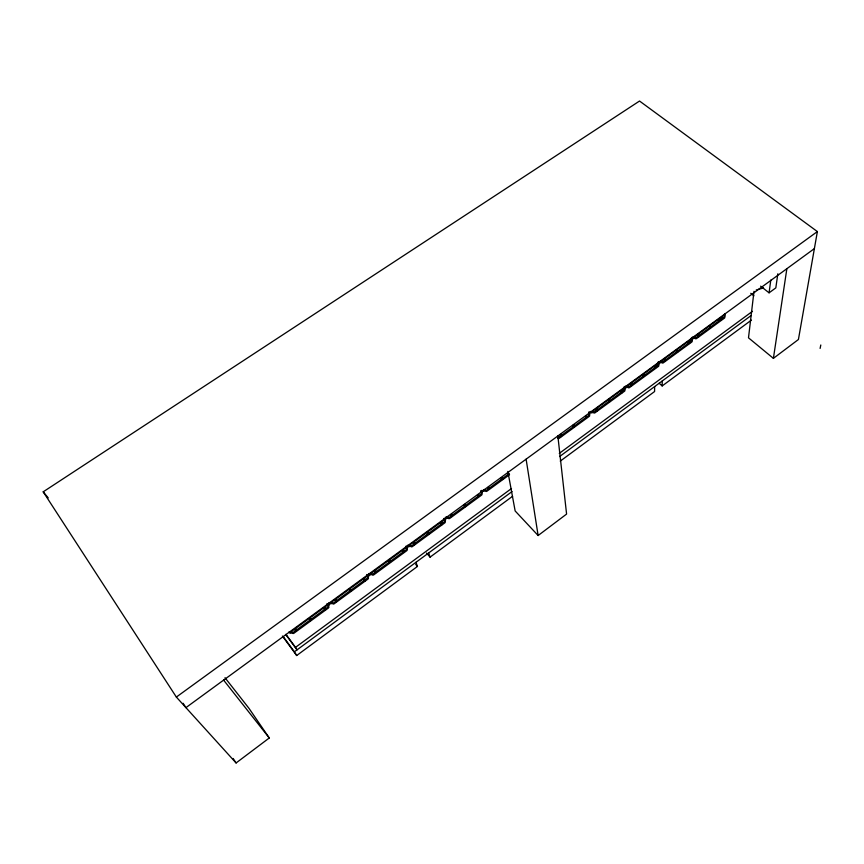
<?xml version="1.0" encoding="UTF-8"?>
<svg xmlns="http://www.w3.org/2000/svg" width="864" height="864" viewBox="0 0 864 864"><rect width="100%" height="100%" fill="white"/><g stroke="black" fill="none" stroke-linecap="round" stroke-linejoin="round"><path stroke-width="1.3" d="M654.653 386.564L654.588 391.532L560.239 461.128M658.022 363.442L658.519 363.884A1.112 0.896 -0.3 0 1 658.444 365.148L629.489 386.316A1.123 0.918 -1.6 0 1 627.912 386.251L627.415 385.798L627.934 387.504A1.112 0.918 -1.6 0 0 629.51 387.569L658.422 366.422A1.112 0.896 -0.2 0 0 658.498 365.159L658.044 362.048M691.805 340.805A1.102 0.875 1.1 0 1 691.751 342.047L663.368 362.804A1.112 0.896 0 0 1 661.792 362.75L661.316 361.022L661.824 361.465A1.112 0.896 0 0 0 663.39 361.53L691.816 340.74A1.112 0.875 1.1 0 0 691.87 339.509L691.362 339.077M751.421 320.101L662.159 385.949L662.267 380.959M374.987 572.422L376.402 571.817L375.43 572.962M691.438 337.824L691.297 340.373L688.079 342.727M692.41 338.375A1.102 0.875 1.1 0 0 693.965 338.429L694.58 336.733L695.088 337.154A1.112 0.875 1.2 0 0 696.654 337.208L724.561 316.807A1.102 0.853 2.1 0 0 724.594 315.598L724.086 315.176M351.378 590.555L350.266 591.376M309.917 619.996L311.364 619.38L310.543 620.611M296.946 630.374L295.628 631.12M754.002 291.308L748.494 337.824L773.399 358.355L798.422 339.509L817.376 231.574L639.533 101.034L43.2 491.832L176.353 697.064L236.088 762.966L269.276 737.975L249.037 708.415L224.996 677.722M760.612 286.157L769.079 292.831L770.796 280.087M777.827 273.802L775.829 287.874L769.079 292.831M773.399 358.355L786.866 268.693M820.109 348.43L820.8 344.995M608.483 401.35L609.79 400.486L609.595 399.632L608.44 400.28L609.93 401.576L608.666 401.803M560.282 435.942L561.514 435.132L561.33 434.246L560.153 434.743L561.708 435.694L561.157 436.601M501.282 479.066C504.587 477.565 499.522 476.928 501.919 478.613M440.932 524.027L442.174 523.508L441.979 524.696M390.506 562.118L389.243 562.648M388.984 562.01L390.064 561.395M349.834 590.63L351.248 590.22M325.328 608.558C325.555 606.107 322.315 609.206 324.875 608.98C325.037 607.381 323.741 611.442 325.847 609.552M677.689 352.015L676.328 352.112M642.697 376.207L644.069 376.121L643.172 376.963M488.149 488.538C491.486 487.156 486.151 486.637 488.711 488.257M464.454 505.85L465.772 505.624L465.253 506.725M413.672 543.823L415.098 543.748L414.256 544.752M402.916 551.686L404.395 551.783L403.132 552.496M364.057 580.09L365.407 579.863L365.018 580.986M335.642 600.869L337.079 600.804L335.999 601.808M295.456 630.245L296.816 630.018M721.008 318.892L722.369 319.216L720.986 319.453M622.21 392.677L621.032 392.753M597.391 410.832L596.095 410.778M573.102 426.362L574.182 425.077L572.897 425.293L574.452 426.578L573.286 427.237M428.684 534.416L427.367 534.33M507.848 471.409L515.149 510.959L538.132 535.518L566.59 514.08L557.852 435.974M415.984 562.291L417.452 566.449L296.687 655.528L294.376 651.823L512.071 491.551M559.591 456.548L750.967 315.652M426.546 553.057L430.056 557.15L512.611 496.26M285.876 634.684L297.043 649.858L295.499 647.363L511.51 488.516M559.267 453.395L752.479 311.321M481.054 492.07L481.518 492.577A1.156 0.994 -12.8 0 1 481.313 493.992L449.474 517.266A1.166 1.015 -16.3 0 1 447.854 517.169L447.401 516.65L447.098 518.206A1.156 1.015 -16.6 0 1 445.489 518.108M509.328 473.515L486.724 490.039A1.156 0.994 -12.3 0 1 485.114 489.953L484.65 489.445L484.294 491.022A1.145 0.994 -12.5 0 1 482.695 490.936M557.885 438.394A1.134 0.95 -5.9 0 0 559.256 438.307L589.27 416.362A1.123 0.94 -3.9 0 0 589.388 415.044L589.475 414.158A1.123 0.929 -3.9 0 0 589.691 412.938M624.078 388.238L624.575 388.692A1.123 0.918 -1.9 0 1 624.478 389.977L594.972 411.545A1.123 0.929 -3.5 0 1 593.395 411.48L592.898 411.016L592.412 412.657A1.123 0.929 -3.7 0 1 590.836 412.582M592.985 412.236L593.471 412.7A1.123 0.929 -3.5 0 0 595.058 412.776L624.51 391.23A1.123 0.918 -1.8 0 0 624.607 389.934L624.672 389.07A1.112 0.918 -1.9 0 0 624.769 387.785M627.448 387.05L626.886 387.461A1.112 0.907 -1.8 0 1 625.309 387.396M658.001 364.716L658.552 364.316A1.112 0.896 -0.3 0 0 658.789 363.247M661.295 362.308L660.744 362.707A1.112 0.896 -0.2 0 1 659.178 362.642M718.708 320.339L721.861 318.038M327.748 604.93L328.18 605.491A1.22 1.069 -31.2 0 1 327.856 607.046L293.382 632.254A1.242 1.069 -35 0 1 291.74 632.124L291.319 631.541L291.902 632.502L291.233 632.988A1.231 1.069 -35.1 0 1 289.602 632.858M291.902 632.502L292.324 633.085A1.231 1.069 -35 0 0 293.965 633.215L328.374 608.04A1.22 1.058 -31.2 0 0 328.698 606.485L328.266 605.923L328.925 605.448A1.21 1.058 -31 0 0 329.249 603.893M367.351 575.996L367.794 576.536A1.199 1.048 -26.4 0 1 367.492 578.07L333.709 602.77A1.21 1.058 -30.5 0 1 332.078 602.64L331.636 602.078L332.154 603.083L331.506 603.558A1.21 1.058 -30.7 0 1 329.875 603.439M332.154 603.083L332.586 603.644A1.21 1.058 -30.6 0 0 334.217 603.763L367.945 579.096A1.199 1.048 -26.5 0 0 368.237 577.573L368.431 576.558A1.188 1.048 -26.2 0 0 368.734 575.046M406.199 547.614L406.642 548.143A1.177 1.037 -21.6 0 1 406.382 549.634L373.259 573.847A1.199 1.048 -25.7 0 1 371.639 573.728L371.196 573.188L371.639 574.225L371.002 574.69A1.188 1.048 -25.9 0 1 369.371 574.571M371.639 574.225L372.082 574.765A1.188 1.048 -25.7 0 0 373.702 574.884L406.76 550.692A1.177 1.037 -21.6 0 0 407.03 549.212L407.203 548.219A1.177 1.026 -21.4 0 0 407.473 546.739M444.258 519.804L444.712 520.322A1.166 1.015 -16.9 0 1 444.474 521.77L412.009 545.519A1.177 1.037 -20.9 0 1 410.389 545.411L409.936 544.882L410.314 545.951L409.687 546.404A1.177 1.026 -21.1 0 1 408.067 546.296M410.314 545.951L410.767 546.48A1.177 1.026 -20.9 0 0 412.376 546.588L444.798 522.871A1.166 1.015 -16.9 0 0 445.036 521.424L445.187 520.452A1.166 1.015 -16.8 0 0 445.424 519.005M509.544 474.671L486.972 491.184A1.145 0.994 -12.3 0 1 485.363 491.087L484.898 490.579M814.396 248.594L185.933 707.638L183.092 703.264M691.956 337.446A1.112 0.875 1 0 1 691.902 338.677L660.776 361.433A1.112 0.896 -0.2 0 1 659.545 361.573M176.353 697.064L817.376 231.574M427.626 533.498L428.706 533.574M630.688 384.88L631.724 383.67L630.461 383.886L631.908 385.204L630.623 385.744M763.549 287.96L756.216 289.991M596.452 409.936L597.197 409.968M596.84 409.871C599 408.348 594.302 408.65 596.646 409.882M586.181 416.88C586.462 420.455 586.084 413.316 586.364 416.88M688.738 342.554L689.526 343.44L688.252 343.397M664.978 359.932C664.956 357.404 665.345 360.547 664.762 361.184M665.021 360.018L664.265 360.742M621.508 391.705C624.035 390.042 618.635 390.874 622.004 391.835M501.919 478.462L502.74 479.326L501.574 479.66M488.743 488.095L489.456 488.311M709.722 328.298L710.64 327.629M655.322 368.086L656.1 367.114L654.826 367.643M488.56 489.38L489.607 488.614M478.213 496.94L479.11 495.871L477.749 496.444M451.418 516.532L452.434 515.592L450.652 514.739L451.721 514.134L452.12 514.998L451.008 516.186M698.533 335.88L698.652 336.798L697.604 336.755M750.751 293.306L753.894 295.812M694.505 338.029L695.012 338.461A1.102 0.875 1.3 0 0 696.578 338.515L724.442 318.125A1.102 0.853 2.2 0 0 724.475 316.915M659.167 383.249L662.159 385.949M588.816 413.348L589.313 413.813A1.123 0.94 -3.9 0 1 589.183 415.141L559.127 437.119A1.134 0.95 -5.9 0 1 557.744 437.195M447.714 517.752L448.168 518.27A1.156 1.015 -16.3 0 0 449.788 518.378L481.561 495.126A1.156 0.994 -12.8 0 0 481.777 493.711M415.714 564.408L417.452 566.449M43.2 491.832L48.233 497.88M223.614 680.108L269.276 737.975M285.908 634.316L295.499 647.363M283.23 636.617L294.376 651.823M282.409 636.055L296.687 655.528M233.15 758.495L236.088 762.966M327.024 603.536L328.266 605.923M366.725 574.56L367.794 577.022M405.724 546.296L406.577 548.683M428.674 552.949L430.056 557.15M443.858 518.443L444.571 520.906M480.73 490.676L481.313 493.204M526.111 459.162L538.132 535.518M588.73 412.02L588.902 414.58M624.046 386.867L624.11 389.48M407.689 545.227A1.177 1.026 -21.1 0 0 409.309 545.335L444.874 519.35A1.166 1.015 -16.8 0 0 445.187 518.011M368.928 573.534A1.199 1.048 -25.9 0 0 370.559 573.653L406.825 547.15A1.177 1.037 -21.4 0 0 407.084 545.67M590.749 411.361A1.123 0.929 -3.7 0 0 592.337 411.426L624.64 387.828A1.123 0.918 -1.9 0 0 624.834 386.629M329.562 602.629A1.21 1.058 -30.7 0 0 330.988 602.564L367.988 575.521A1.199 1.048 -26.2 0 0 368.366 574.117M589.68 411.815A1.123 0.94 -3.9 0 1 589.388 412.938M484.045 489.888A1.156 0.994 -12.5 0 1 483.343 490.136M446.785 517.104A1.166 1.015 -16.6 0 1 445.381 517.18M482.112 491.357A1.145 0.994 -12.8 0 1 481.907 492.772M481.939 490.32A1.156 0.994 -12.8 0 1 481.658 491.627M289.019 631.897A1.242 1.069 -35.1 0 0 290.65 632.027L328.406 604.444A1.22 1.058 -31 0 0 328.73 602.888M692.474 337.068A1.102 0.875 1.1 0 0 694.04 337.122L724.615 314.788A1.102 0.853 2.1 0 0 724.648 313.578M724.529 314.906A1.102 0.853 2.1 0 1 724.496 316.116M691.891 338.753A1.102 0.875 1.1 0 1 691.837 339.984M625.277 386.143A1.123 0.918 -1.8 0 0 626.854 386.208L658.573 363.031A1.112 0.896 -0.3 0 0 658.649 361.778M464.119 504.9C465.48 507.308 466.063 502.686 464.119 504.9M440.608 522.925C441.958 525.366 442.584 520.679 440.608 522.925M428.501 532.807C427.162 535.421 426.514 530.777 428.501 532.807M414.774 542.84C413.413 545.476 412.798 540.788 414.774 542.84M404.006 550.714C402.635 553.37 402.03 548.651 404.006 550.714M390.107 560.876C388.714 563.555 388.13 558.792 390.107 560.876M374.566 571.19C375.84 573.739 376.618 568.868 374.566 571.19M363.539 579.247C364.813 581.807 365.602 576.914 363.539 579.247M349.358 589.615C350.611 592.196 351.443 587.261 349.358 589.615M335.07 600.059C336.312 602.662 337.165 597.683 335.07 600.059M309.388 618.829C310.608 621.464 311.515 616.432 309.388 618.829M294.808 629.478C296.017 632.146 296.957 627.059 294.808 629.478M721.04 317.704C721.958 319.972 723.211 316.159 721.04 317.704M709.322 326.268C710.219 328.558 711.504 324.713 709.322 326.268M697.518 334.886C698.404 337.198 699.721 333.32 697.518 334.886M688.262 341.647C689.148 343.969 690.476 340.081 688.262 341.647M676.328 350.374C677.192 352.717 678.553 348.797 676.328 350.374M656.305 366.271C654.577 368.28 654.793 364.144 656.305 366.271M644.144 375.16C642.406 377.179 642.643 373.01 644.144 375.16M477.544 494.964C478.17 497.61 479.984 493.236 477.544 494.964"/></g></svg>
